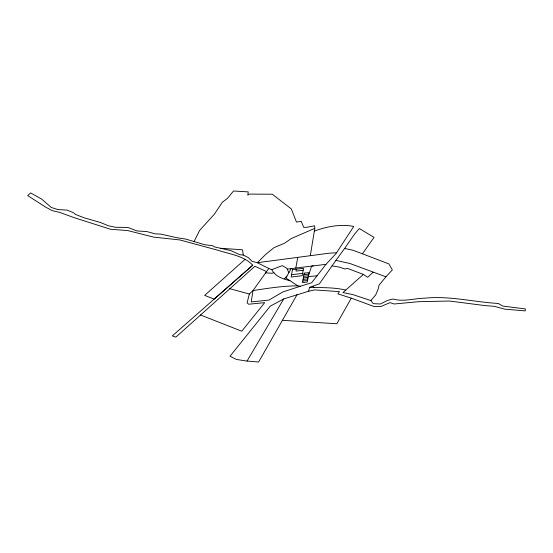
<?xml version="1.0" encoding="UTF-8"?>
<svg xmlns="http://www.w3.org/2000/svg" width="553" height="553" viewBox="0 0 553 553"><rect width="100%" height="100%" fill="white"/><g stroke="black" fill="none" stroke-linecap="round" stroke-linejoin="round"><path stroke-width="0.83" d="M310.302 255.68L314.802 228.341L314.643 225.811L306.562 227.331L303.687 227.324L301.247 221.318L296.463 222.085L291.32 208.923L272.276 194.214L249.03 194.11L247.779 195.209L248.235 191.884L233.504 190.999L227.518 198.34L222.424 202.184L214.274 214.294L199.633 230.394L194.068 241.557M296.353 269.214L296.028 271.101L303.182 270.217M295.8 268.046L297.77 257.325M297.12 294.549L258.624 362.001L246.085 360.964L236.421 359.443L229.993 356.25L270.244 306.162L283.724 298.924L308.657 291.244L309.528 287.249C321.576 287.85 333.86 287.166 345.743 290.097L363.369 274.412L367.662 277.295L373.088 272.235M289.993 280.717C282.915 278.836 275.311 276.68 271.765 269.657L268.799 268.454L252.991 290.595L249.341 294.023L247.087 302.892L248.643 304.226L264.693 302.657L241.779 331.212L200.476 314.975M345.743 290.097L342.95 292.558L352.779 294.583L370.883 300.562L373.234 303.645L380.45 303.991L387.411 300.431L393.121 299.021C403.4 302.042 414.01 298.385 424.434 298.205C449.354 295.599 473.624 302.035 498.329 303.473L502.712 306.072L525.35 308.927L525.246 310.897L504.861 309.168L494.223 306.321L485.237 305.622L449.534 301.032L418.808 301.682L394.13 303.991L390.072 302.615L380.754 306.569L374.291 306.618L351.286 298.136L336.867 323.768L282.424 320.305M291.189 268.62L285.86 278.014L297.791 285.804L300.39 286.247L311.65 282.749L325.973 264.341L335.892 253.751L353.789 226.412C340.717 223.875 326.747 226.509 314.346 231.092M247.06 361.04L283.724 298.924M344.63 248.442L354.487 234.209L359.291 228.534L374.056 237.375L362.422 253.799L353.035 250.26L344.63 248.442L335.906 260.387L349.98 263.518L385.939 276.818L392.347 269.905L388.856 263.912L362.422 253.799M335.906 260.387L319.392 283.841L309.853 287.284M385.939 276.818L379.033 285.224L378.176 289.095L375.681 294.936L370.883 300.562M284.27 278.864L286.931 276.12M266.567 271.578L254.892 266.263L175.875 337.157L172.336 335.878L252.728 265.212C244.06 255.839 230.193 254.276 218.58 250.447L179.863 239.947L153.616 237.113L127.778 230.573L110.545 229.26L74.22 217.682L59.641 212.373L52.272 210.658L45.961 207.306L27.65 195.589L30.65 192.928L41.738 199.135L51.256 207.458L57.975 209.58L67.12 210.092L73.501 212.739L75.616 214.481L84.042 217.771L100.598 222.555L108.416 225.769L115.612 227.29L127.826 227.428L136.964 230.919L147.015 231.617L155.151 233.843L160.805 234.099L177.105 237.762L185.594 239.048L204.776 244.73L212.829 245.746L214.398 246.887L230.871 250.633L239.829 254.712L243.223 255.03L248.352 257.615L252.064 261.299L257.304 262.716L268.799 268.454M245.097 259.309L204.672 295.378L214.115 299.145L252.728 265.212M314.802 228.341L291.376 238.502L284.512 243.258L274.025 247.647L265.544 254.56L257.304 262.716L328.904 253.233L336.577 252.721M273.977 272.518L272.207 273.272L265.64 272.878M271.765 269.657L282.306 265.627L286.807 268.323L288.894 272.664M300.39 286.247L282.894 291.915L268.931 300.085L251.214 301.938L252.991 290.595C267.873 288.224 282.804 285.963 297.791 285.804M308.657 291.244L314.781 289.903L339.494 291.638L337.869 293.843L351.286 298.136M287.27 269.104L325.973 264.341M291.555 274.73L302.643 273.362M303.88 274.751L308.65 274.164M303.611 276.327L308.38 275.733M303.341 277.896L308.111 277.309M303.072 279.472L307.841 278.885M302.802 281.048L307.572 280.454M313.268 265.896L311.609 266.097L308.242 276.562L317.028 275.843M220.536 248.283L242.567 249.776L243.223 255.03M332.056 265.862L339.362 267.113L344.872 268.979L347.505 268.405L363.369 274.412M229.668 288.652L249.341 294.023M312.77 286.364L314.284 287.726M292.419 269.698L291.154 277.053L302.242 275.684L303.507 268.329L292.419 269.698M304.157 273.175L302.532 282.618L307.302 282.03L308.92 272.588L304.157 273.175"/></g></svg>
